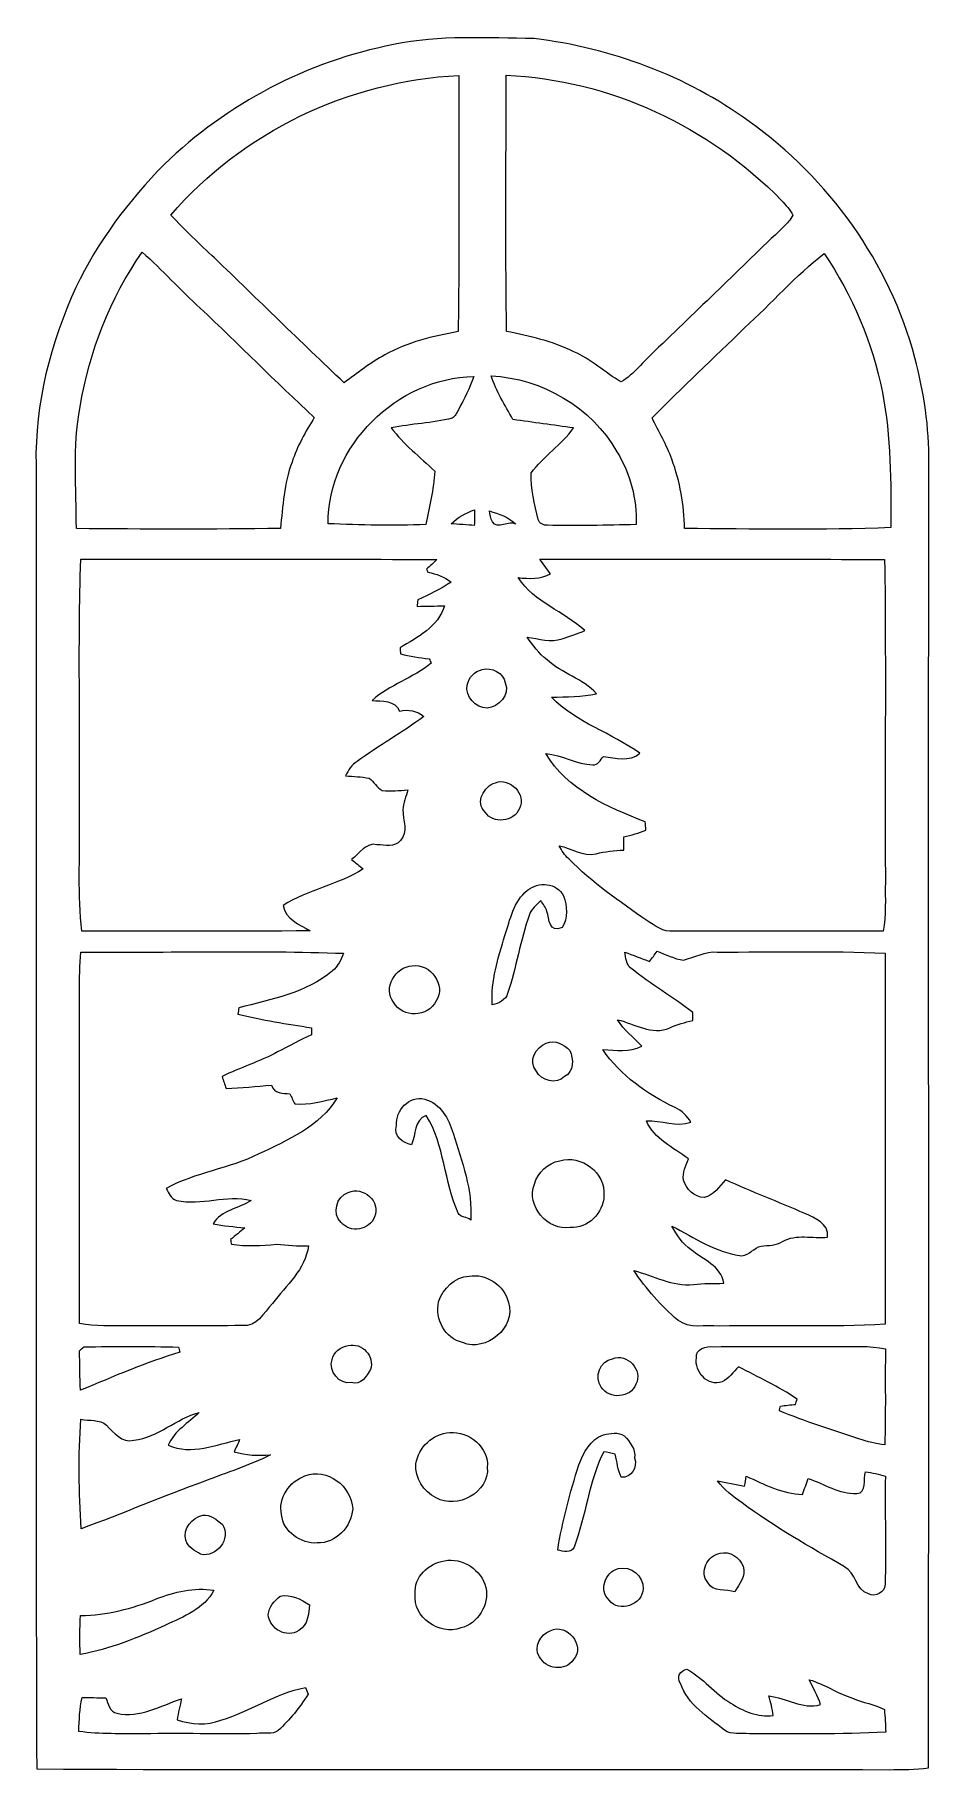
# Model space of a CAD drawing. Header units: centimetres. Extents: x -8.4 to 8.4, y -16.2 to 16.2.
import ezdxf

# ---------------------------------------------------------------- set-up
doc = ezdxf.new("R2010")
doc.units = ezdxf.units.CM
doc.header["$MEASUREMENT"] = 0
doc.layers.add('Layer 1', color=7, linetype='Continuous')

msp = doc.modelspace()

# ---------------------------------------------------------------- linework, layer by layer
at = {"layer": 'Layer 1', "color": 250, "lineweight": 9}
for points, knots in [([(-1.6612, 16.05076), (-0.7969, 16.23668), (0.09246, 16.17106), (0.96946, 16.16506), (0.96946, 16.16506), (2.40668, 15.98726), (3.8125, 15.47221), (4.98584, 14.61566), (4.98584, 14.61566), (6.47879, 13.55239), (7.61474, 11.97653), (8.08428, 10.19924), (8.08428, 10.19924), (8.2575, 9.56036), (8.35522, 8.89855), (8.34499, 8.23568), (8.34499, 8.23568), (8.33899, 0.10979), (8.34781, -8.01856), (8.34111, -16.14339), (8.34111, -16.14339), (8.09698, -16.18326), (7.84828, -16.17691), (7.60239, -16.18114), (7.60239, -16.18114), (2.29097, -16.16456), (-3.02081, -16.19172), (-8.33188, -16.16738), (-8.33188, -16.16738), (-8.35869, -8.04502), (-8.33435, 0.07804), (-8.34422, 8.2004), (-8.34422, 8.2004), (-8.36962, 9.34622), (-8.07223, 10.47829), (-7.59845, 11.51475), (-7.59845, 11.51475), (-7.18888, 12.37164), (-6.61385, 13.13894), (-5.94886, 13.81451), (-5.94886, 13.81451), (-4.77023, 14.94586), (-3.26881, 15.74455), (-1.6612, 16.05076), (-1.6612, 16.05076), (-1.6612, 16.05076), (-1.6612, 16.05076), (-1.6612, 16.05076)], [0, 0, 0, 0, 0.07692308, 0.07692308, 0.07692308, 0.07692308, 0.15384615, 0.15384615, 0.15384615, 0.15384615, 0.23076923, 0.23076923, 0.23076923, 0.23076923, 0.30769231, 0.30769231, 0.30769231, 0.30769231, 0.38461538, 0.38461538, 0.38461538, 0.38461538, 0.46153846, 0.46153846, 0.46153846, 0.46153846, 0.53846154, 0.53846154, 0.53846154, 0.53846154, 0.61538462, 0.61538462, 0.61538462, 0.61538462, 0.69230769, 0.69230769, 0.69230769, 0.69230769, 0.76923077, 0.76923077, 0.76923077, 0.76923077, 0.84615385, 0.84615385, 0.84615385, 0.84615385, 1, 1, 1, 1]), ([(-5.82574, 12.86589), (-5.56116, 12.59107), (-5.28952, 12.32261), (-5.00765, 12.06473), (-5.00765, 12.06473), (-4.19979, 11.28791), (-3.39969, 10.50298), (-2.58513, 9.73322), (-2.58513, 9.73322), (-2.33501, 9.91314), (-2.09547, 10.10999), (-1.82172, 10.25427), (-1.82172, 10.25427), (-1.40156, 10.49416), (-0.92354, 10.6007), (-0.45329, 10.69136), (-0.45329, 10.69136), (-0.42613, 12.28592), (-0.44765, 13.88118), (-0.44165, 15.47574), (-0.44165, 15.47574), (-2.49094, 15.37661), (-4.48554, 14.42411), (-5.82574, 12.86589), (-5.82574, 12.86589), (-5.82574, 12.86589), (-5.82574, 12.86589), (-5.82574, 12.86589)], [0, 0, 0, 0, 0.125, 0.125, 0.125, 0.125, 0.25, 0.25, 0.25, 0.25, 0.375, 0.375, 0.375, 0.375, 0.5, 0.5, 0.5, 0.5, 0.625, 0.625, 0.625, 0.625, 0.75, 0.75, 0.75, 0.75, 1, 1, 1, 1]), ([(0.44171, 15.47856), (0.447, 13.8833), (0.42654, 12.28733), (0.453, 10.69207), (0.453, 10.69207), (0.88233, 10.6067), (1.31413, 10.50792), (1.70959, 10.31389), (1.70959, 10.31389), (2.03203, 10.17207), (2.29167, 9.92442), (2.5933, 9.74804), (2.5933, 9.74804), (2.83954, 9.89232), (3.00958, 10.13609), (3.21983, 10.32518), (3.21983, 10.32518), (4.02769, 11.09283), (4.82144, 11.87529), (5.62825, 12.64434), (5.62825, 12.64434), (5.69527, 12.70961), (5.76089, 12.77875), (5.80358, 12.86306), (5.80358, 12.86306), (5.7623, 12.97384), (5.66458, 13.05039), (5.59191, 13.13929), (5.59191, 13.13929), (4.24606, 14.52288), (2.37599, 15.39883), (0.44171, 15.47856), (0.44171, 15.47856), (0.44171, 15.47856), (0.44171, 15.47856), (0.44171, 15.47856)], [0, 0, 0, 0, 0.1, 0.1, 0.1, 0.1, 0.2, 0.2, 0.2, 0.2, 0.3, 0.3, 0.3, 0.3, 0.4, 0.4, 0.4, 0.4, 0.5, 0.5, 0.5, 0.5, 0.6, 0.6, 0.6, 0.6, 0.7, 0.7, 0.7, 0.7, 0.8, 0.8, 0.8, 0.8, 1, 1, 1, 1]), ([(-6.3595, 12.17303), (-6.96204, 11.31543), (-7.34939, 10.3146), (-7.5219, 9.28307), (-7.5219, 9.28307), (-7.66301, 8.53377), (-7.59104, 7.76613), (-7.59069, 7.00907), (-7.59069, 7.00907), (-6.31893, 6.99672), (-5.04681, 6.99249), (-3.77505, 7.01224), (-3.77505, 7.01224), (-3.72989, 7.42676), (-3.70837, 7.85291), (-3.55879, 8.24697), (-3.55879, 8.24697), (-3.46637, 8.54718), (-3.30268, 8.81706), (-3.14287, 9.08517), (-3.14287, 9.08517), (-3.86571, 9.75333), (-4.55892, 10.45253), (-5.27435, 11.1281), (-5.27435, 11.1281), (-5.64794, 11.4643), (-5.98132, 11.84212), (-6.3595, 12.17303), (-6.3595, 12.17303), (-6.3595, 12.17303), (-6.3595, 12.17303), (-6.3595, 12.17303)], [0, 0, 0, 0, 0.11111111, 0.11111111, 0.11111111, 0.11111111, 0.22222222, 0.22222222, 0.22222222, 0.22222222, 0.33333333, 0.33333333, 0.33333333, 0.33333333, 0.44444444, 0.44444444, 0.44444444, 0.44444444, 0.55555556, 0.55555556, 0.55555556, 0.55555556, 0.66666667, 0.66666667, 0.66666667, 0.66666667, 0.77777778, 0.77777778, 0.77777778, 0.77777778, 1, 1, 1, 1]), ([(4.90117, 10.76086), (4.33073, 10.19395), (3.73559, 9.65279), (3.17221, 9.07882), (3.17221, 9.07882), (3.29039, 8.81847), (3.44773, 8.57576), (3.53945, 8.30376), (3.53945, 8.30376), (3.69714, 7.89137), (3.77228, 7.45004), (3.77757, 7.00907), (3.77757, 7.00907), (5.0638, 7.00519), (6.35215, 6.9745), (7.63767, 7.02741), (7.63767, 7.02741), (7.63837, 7.87055), (7.63837, 8.72216), (7.47821, 9.5533), (7.47821, 9.5533), (7.29759, 10.48076), (6.9173, 11.36446), (6.39166, 12.14798), (6.39166, 12.14798), (5.84873, 11.7377), (5.40811, 11.21206), (4.90117, 10.76086), (4.90117, 10.76086), (4.90117, 10.76086), (4.90117, 10.76086), (4.90117, 10.76086)], [0, 0, 0, 0, 0.11111111, 0.11111111, 0.11111111, 0.11111111, 0.22222222, 0.22222222, 0.22222222, 0.22222222, 0.33333333, 0.33333333, 0.33333333, 0.33333333, 0.44444444, 0.44444444, 0.44444444, 0.44444444, 0.55555556, 0.55555556, 0.55555556, 0.55555556, 0.66666667, 0.66666667, 0.66666667, 0.66666667, 0.77777778, 0.77777778, 0.77777778, 0.77777778, 1, 1, 1, 1]), ([(-2.88569, 7.10079), (-2.2768, 7.06975), (-1.66685, 7.06587), (-1.0576, 7.08245), (-1.0576, 7.08245), (-0.99022, 7.41335), (-0.90837, 7.74355), (-0.89179, 8.08222), (-0.89179, 8.08222), (-1.16449, 8.34892), (-1.47458, 8.58069), (-1.70318, 8.88937), (-1.70318, 8.88937), (-1.32677, 8.96804), (-0.93871, 8.97792), (-0.56512, 9.07211), (-0.56512, 9.07211), (-0.50444, 9.10492), (-0.47834, 9.17371), (-0.44482, 9.23016), (-0.44482, 9.23016), (-0.34287, 9.43371), (-0.23633, 9.63621), (-0.15802, 9.85069), (-0.15802, 9.85069), (-1.597, 9.82671), (-2.89028, 8.55), (-2.88569, 7.10079), (-2.88569, 7.10079), (-2.88569, 7.10079), (-2.88569, 7.10079), (-2.88569, 7.10079)], [0, 0, 0, 0, 0.11111111, 0.11111111, 0.11111111, 0.11111111, 0.22222222, 0.22222222, 0.22222222, 0.22222222, 0.33333333, 0.33333333, 0.33333333, 0.33333333, 0.44444444, 0.44444444, 0.44444444, 0.44444444, 0.55555556, 0.55555556, 0.55555556, 0.55555556, 0.66666667, 0.66666667, 0.66666667, 0.66666667, 0.77777778, 0.77777778, 0.77777778, 0.77777778, 1, 1, 1, 1]), ([(0.16231, 9.86339), (0.26602, 9.57623), (0.41701, 9.30953), (0.57188, 9.04671), (0.57188, 9.04671), (0.94865, 8.99203), (1.32647, 8.94406), (1.70359, 8.88867), (1.70359, 8.88867), (1.47923, 8.57187), (1.14373, 8.35703), (0.91231, 8.048), (0.91231, 8.048), (0.90773, 7.75414), (0.97228, 7.46274), (1.0446, 7.17911), (1.0446, 7.17911), (1.06506, 7.10467), (1.14162, 7.06728), (1.215, 7.07081), (1.215, 7.07081), (1.7678, 7.05775), (2.32131, 7.07045), (2.87482, 7.08421), (2.87482, 7.08421), (2.89069, 7.56117), (2.7651, 8.03671), (2.51533, 8.44276), (2.51533, 8.44276), (2.04261, 9.27919), (1.11622, 9.8133), (0.16231, 9.86339), (0.16231, 9.86339), (0.16231, 9.86339), (0.16231, 9.86339), (0.16231, 9.86339)], [0, 0, 0, 0, 0.1, 0.1, 0.1, 0.1, 0.2, 0.2, 0.2, 0.2, 0.3, 0.3, 0.3, 0.3, 0.4, 0.4, 0.4, 0.4, 0.5, 0.5, 0.5, 0.5, 0.6, 0.6, 0.6, 0.6, 0.7, 0.7, 0.7, 0.7, 0.8, 0.8, 0.8, 0.8, 1, 1, 1, 1]), ([(-0.58205, 7.09903), (-0.4741, 7.09127), (-0.25891, 7.07574), (-0.15131, 7.06798), (-0.15131, 7.06798), (-0.14884, 7.1657), (-0.14884, 7.26448), (-0.14637, 7.36185), (-0.14637, 7.36185), (-0.30477, 7.29941), (-0.46317, 7.22497), (-0.58205, 7.09903), (-0.58205, 7.09903), (-0.58205, 7.09903), (-0.58205, 7.09903), (-0.58205, 7.09903)], [0, 0, 0, 0, 0.2, 0.2, 0.2, 0.2, 0.4, 0.4, 0.4, 0.4, 0.6, 0.6, 0.6, 0.6, 1, 1, 1, 1]), ([(0.13091, 7.33997), (0.14537, 7.27189), (0.15102, 7.19781), (0.19018, 7.13748), (0.19018, 7.13748), (0.27096, 6.98261), (0.50803, 7.16323), (0.6248, 7.09409), (0.6248, 7.09409), (0.48792, 7.22285), (0.30624, 7.28424), (0.13091, 7.33997), (0.13091, 7.33997), (0.13091, 7.33997), (0.13091, 7.33997), (0.13091, 7.33997)], [0, 0, 0, 0, 0.2, 0.2, 0.2, 0.2, 0.4, 0.4, 0.4, 0.4, 0.6, 0.6, 0.6, 0.6, 1, 1, 1, 1]), ([(-7.5099, 6.4351), (-7.5607, 4.80174), (-7.51731, 3.16697), (-7.53213, 1.5329), (-7.53213, 1.5329), (-7.52331, 0.85063), (-7.56705, 0.16483), (-7.48556, -0.51462), (-7.48556, -0.51462), (-6.06281, -0.50721), (-4.64041, -0.52379), (-3.21766, -0.50474), (-3.21766, -0.50474), (-3.41945, -0.38833), (-3.68191, -0.29378), (-3.72495, -0.03167), (-3.72495, -0.03167), (-3.25646, 0.26078), (-2.69378, 0.35427), (-2.22847, 0.65025), (-2.22847, 0.65025), (-2.30079, 0.70916), (-2.37417, 0.76667), (-2.44578, 0.82629), (-2.44578, 0.82629), (-2.29832, 0.93212), (-2.17485, 1.15155), (-1.97059, 1.10286), (-1.97059, 1.10286), (-1.82313, 1.09651), (-1.63757, 1.04466), (-1.5335, 1.17942), (-1.5335, 1.17942), (-1.3818, 1.33887), (-1.48411, 1.56394), (-1.48975, 1.75621), (-1.48975, 1.75621), (-1.47599, 1.88286), (-1.42837, 2.0028), (-1.39309, 2.12451), (-1.39309, 2.12451), (-1.5529, 2.11498), (-1.71271, 2.09911), (-1.87252, 2.1171), (-1.87252, 2.1171), (-1.97835, 2.16402), (-2.02315, 2.28396), (-2.1184, 2.34394), (-2.1184, 2.34394), (-2.26234, 2.37533), (-2.41156, 2.37286), (-2.55761, 2.39015), (-2.55761, 2.39015), (-2.5054, 2.49281), (-2.44684, 2.59688), (-2.34242, 2.65579), (-2.34242, 2.65579), (-1.93884, 2.95636), (-1.49399, 3.19625), (-1.09288, 3.49999), (-1.09288, 3.49999), (-1.2234, 3.60229), (-1.38568, 3.63793), (-1.5469, 3.60018), (-1.5469, 3.60018), (-1.63122, 3.81079), (-1.87816, 3.77798), (-2.06055, 3.79773), (-2.06055, 3.79773), (-1.73458, 4.08913), (-1.29819, 4.21754), (-0.95812, 4.49235), (-0.95812, 4.49235), (-0.96694, 4.51246), (-0.98457, 4.55268), (-0.99339, 4.57279), (-0.99339, 4.57279), (-1.17472, 4.59572), (-1.35429, 4.62711), (-1.53209, 4.66768), (-1.53209, 4.66768), (-1.53385, 4.69661), (-1.53773, 4.75447), (-1.53949, 4.78339), (-1.53949, 4.78339), (-1.21635, 4.97742), (-0.82406, 5.17639), (-0.70835, 5.56515), (-0.70835, 5.56515), (-0.87874, 5.56197), (-1.05019, 5.5588), (-1.22023, 5.55562), (-1.22023, 5.55562), (-1.21635, 5.59619), (-1.21247, 5.63641), (-1.20824, 5.67663), (-1.20824, 5.67663), (-0.99092, 5.76976), (-0.78349, 5.88371), (-0.58241, 6.00824), (-0.58241, 6.00824), (-0.71047, 6.1049), (-0.8611, 6.16558), (-1.01915, 6.19345), (-1.01915, 6.19345), (-1.02514, 6.20791), (-1.03749, 6.23754), (-1.04349, 6.25236), (-1.04349, 6.25236), (-0.97893, 6.31127), (-0.91331, 6.36948), (-0.84946, 6.4291), (-0.84946, 6.4291), (-3.06949, 6.44533), (-5.28987, 6.43369), (-7.5099, 6.4351), (-7.5099, 6.4351), (-7.5099, 6.4351), (-7.5099, 6.4351), (-7.5099, 6.4351)], [0, 0, 0, 0, 0.03225806, 0.03225806, 0.03225806, 0.03225806, 0.06451613, 0.06451613, 0.06451613, 0.06451613, 0.09677419, 0.09677419, 0.09677419, 0.09677419, 0.12903226, 0.12903226, 0.12903226, 0.12903226, 0.16129032, 0.16129032, 0.16129032, 0.16129032, 0.19354839, 0.19354839, 0.19354839, 0.19354839, 0.22580645, 0.22580645, 0.22580645, 0.22580645, 0.25806452, 0.25806452, 0.25806452, 0.25806452, 0.29032258, 0.29032258, 0.29032258, 0.29032258, 0.32258065, 0.32258065, 0.32258065, 0.32258065, 0.35483871, 0.35483871, 0.35483871, 0.35483871, 0.38709677, 0.38709677, 0.38709677, 0.38709677, 0.41935484, 0.41935484, 0.41935484, 0.41935484, 0.4516129, 0.4516129, 0.4516129, 0.4516129, 0.48387097, 0.48387097, 0.48387097, 0.48387097, 0.51612903, 0.51612903, 0.51612903, 0.51612903, 0.5483871, 0.5483871, 0.5483871, 0.5483871, 0.58064516, 0.58064516, 0.58064516, 0.58064516, 0.61290323, 0.61290323, 0.61290323, 0.61290323, 0.64516129, 0.64516129, 0.64516129, 0.64516129, 0.67741935, 0.67741935, 0.67741935, 0.67741935, 0.70967742, 0.70967742, 0.70967742, 0.70967742, 0.74193548, 0.74193548, 0.74193548, 0.74193548, 0.77419355, 0.77419355, 0.77419355, 0.77419355, 0.80645161, 0.80645161, 0.80645161, 0.80645161, 0.83870968, 0.83870968, 0.83870968, 0.83870968, 0.87096774, 0.87096774, 0.87096774, 0.87096774, 0.90322581, 0.90322581, 0.90322581, 0.90322581, 0.93548387, 0.93548387, 0.93548387, 0.93548387, 1, 1, 1, 1]), ([(1.07494, 6.43545), (1.14338, 6.34514), (1.2097, 6.25377), (1.27532, 6.1617), (1.27532, 6.1617), (1.08835, 6.06363), (0.87315, 6.07033), (0.66925, 6.09255), (0.66925, 6.09255), (0.97017, 5.62794), (1.52403, 5.46214), (1.91632, 5.10266), (1.91632, 5.10266), (1.77909, 5.04339), (1.63515, 5.00106), (1.49404, 4.95167), (1.49404, 4.95167), (1.28132, 4.86559), (1.05236, 4.95555), (0.83682, 4.98307), (0.83682, 4.98307), (0.943, 4.82749), (1.0573, 4.67262), (1.209, 4.55797), (1.209, 4.55797), (1.48522, 4.3015), (1.87928, 4.20731), (2.13222, 3.92438), (2.13222, 3.92438), (1.85811, 3.85629), (1.57236, 3.87111), (1.29261, 3.85594), (1.29261, 3.85594), (1.75721, 3.38075), (2.41585, 3.19307), (2.94325, 2.80996), (2.94325, 2.80996), (2.74923, 2.64521), (2.49135, 2.72141), (2.2638, 2.74751), (2.2638, 2.74751), (2.20454, 2.68966), (2.1615, 2.58277), (2.06413, 2.59229), (2.06413, 2.59229), (1.75721, 2.60534), (1.49087, 2.78526), (1.18501, 2.80466), (1.18501, 2.80466), (1.58577, 2.12909), (2.34494, 1.80419), (3.04627, 1.52726), (3.04627, 1.52726), (3.04979, 1.47716), (3.05332, 1.42707), (3.0572, 1.37662), (3.0572, 1.37662), (2.92526, 1.31771), (2.7845, 1.28208), (2.64375, 1.25209), (2.64375, 1.25209), (2.64375, 1.16813), (2.64445, 1.08452), (2.64269, 1.00056), (2.64269, 1.00056), (2.46771, 0.9935), (2.29485, 0.97375), (2.12446, 0.93424), (2.12446, 0.93424), (1.87681, 0.87497), (1.66831, 1.04042), (1.43583, 1.08276), (1.43583, 1.08276), (1.48417, 0.9935), (1.5399, 0.90743), (1.61399, 0.83687), (1.61399, 0.83687), (2.05178, 0.39519), (2.56508, 0.03853), (3.07308, -0.31636), (3.07308, -0.31636), (3.23042, -0.40526), (3.3814, -0.54496), (3.57931, -0.51039), (3.57931, -0.51039), (4.88318, -0.52344), (6.18705, -0.50474), (7.49126, -0.51603), (7.49126, -0.51603), (7.55194, -0.2137), (7.52619, 0.09815), (7.53466, 0.40401), (7.53466, 0.40401), (7.52125, 2.41202), (7.54806, 4.42039), (7.52055, 6.4284), (7.52055, 6.4284), (5.37213, 6.44674), (3.22336, 6.43263), (1.07494, 6.43545), (1.07494, 6.43545), (1.07494, 6.43545), (1.07494, 6.43545), (1.07494, 6.43545)], [0, 0, 0, 0, 0.03703704, 0.03703704, 0.03703704, 0.03703704, 0.07407407, 0.07407407, 0.07407407, 0.07407407, 0.11111111, 0.11111111, 0.11111111, 0.11111111, 0.14814815, 0.14814815, 0.14814815, 0.14814815, 0.18518519, 0.18518519, 0.18518519, 0.18518519, 0.22222222, 0.22222222, 0.22222222, 0.22222222, 0.25925926, 0.25925926, 0.25925926, 0.25925926, 0.2962963, 0.2962963, 0.2962963, 0.2962963, 0.33333333, 0.33333333, 0.33333333, 0.33333333, 0.37037037, 0.37037037, 0.37037037, 0.37037037, 0.40740741, 0.40740741, 0.40740741, 0.40740741, 0.44444444, 0.44444444, 0.44444444, 0.44444444, 0.48148148, 0.48148148, 0.48148148, 0.48148148, 0.51851852, 0.51851852, 0.51851852, 0.51851852, 0.55555556, 0.55555556, 0.55555556, 0.55555556, 0.59259259, 0.59259259, 0.59259259, 0.59259259, 0.62962963, 0.62962963, 0.62962963, 0.62962963, 0.66666667, 0.66666667, 0.66666667, 0.66666667, 0.7037037, 0.7037037, 0.7037037, 0.7037037, 0.74074074, 0.74074074, 0.74074074, 0.74074074, 0.77777778, 0.77777778, 0.77777778, 0.77777778, 0.81481481, 0.81481481, 0.81481481, 0.81481481, 0.85185185, 0.85185185, 0.85185185, 0.85185185, 0.88888889, 0.88888889, 0.88888889, 0.88888889, 0.92592593, 0.92592593, 0.92592593, 0.92592593, 1, 1, 1, 1]), ([(-0.00209, 4.37311), (-0.14532, 4.34771), (-0.25538, 4.22636), (-0.28219, 4.08595), (-0.28219, 4.08595), (-0.32876, 3.86899), (-0.12274, 3.66121), (0.08822, 3.65239), (0.08822, 3.65239), (0.30695, 3.6792), (0.52073, 3.89369), (0.42724, 4.12899), (0.42724, 4.12899), (0.39902, 4.31526), (0.17042, 4.42674), (-0.00209, 4.37311), (-0.00209, 4.37311), (-0.00209, 4.37311), (-0.00209, 4.37311), (-0.00209, 4.37311)], [0, 0, 0, 0, 0.16666667, 0.16666667, 0.16666667, 0.16666667, 0.33333333, 0.33333333, 0.33333333, 0.33333333, 0.5, 0.5, 0.5, 0.5, 0.66666667, 0.66666667, 0.66666667, 0.66666667, 1, 1, 1, 1]), ([(0.2438, 2.26068), (0.03001, 2.19224), (-0.14567, 1.89626), (0.0533, 1.70929), (0.0533, 1.70929), (0.18982, 1.48351), (0.59975, 1.53043), (0.69077, 1.77773), (0.69077, 1.77773), (0.83611, 2.03808), (0.51297, 2.36687), (0.2438, 2.26068), (0.2438, 2.26068), (0.2438, 2.26068), (0.2438, 2.26068), (0.2438, 2.26068)], [0, 0, 0, 0, 0.2, 0.2, 0.2, 0.2, 0.4, 0.4, 0.4, 0.4, 0.6, 0.6, 0.6, 0.6, 1, 1, 1, 1]), ([(0.84176, 0.24985), (0.58388, 0.04453), (0.51932, -0.29837), (0.41983, -0.59364), (0.41983, -0.59364), (0.29813, -1.01627), (0.14855, -1.44278), (0.18524, -1.88975), (0.18524, -1.88975), (0.30306, -1.86047), (0.43818, -1.80403), (0.4724, -1.67526), (0.4724, -1.67526), (0.63185, -1.19125), (0.71405, -0.68501), (0.87774, -0.20206), (0.87774, -0.20206), (0.92007, -0.09588), (1.01144, -0.02144), (1.08976, 0.05758), (1.08976, 0.05758), (1.13386, -0.00627), (1.18854, -0.06765), (1.20582, -0.14597), (1.20582, -0.14597), (1.24957, -0.28355), (1.24604, -0.55978), (1.49369, -0.44336), (1.49369, -0.44336), (1.60482, -0.26979), (1.58471, -0.04261), (1.51874, 0.14401), (1.51874, 0.14401), (1.39385, 0.39449), (1.04002, 0.41883), (0.84176, 0.24985), (0.84176, 0.24985), (0.84176, 0.24985), (0.84176, 0.24985), (0.84176, 0.24985)], [0, 0, 0, 0, 0.09090909, 0.09090909, 0.09090909, 0.09090909, 0.18181818, 0.18181818, 0.18181818, 0.18181818, 0.27272727, 0.27272727, 0.27272727, 0.27272727, 0.36363636, 0.36363636, 0.36363636, 0.36363636, 0.45454545, 0.45454545, 0.45454545, 0.45454545, 0.54545455, 0.54545455, 0.54545455, 0.54545455, 0.63636364, 0.63636364, 0.63636364, 0.63636364, 0.72727273, 0.72727273, 0.72727273, 0.72727273, 0.81818182, 0.81818182, 0.81818182, 0.81818182, 1, 1, 1, 1]), ([(-7.50461, -0.90268), (-7.53178, -1.14821), (-7.52966, -1.39516), (-7.53283, -1.6421), (-7.53283, -1.6421), (-7.53319, -3.70973), (-7.52825, -5.77771), (-7.5346, -7.8457), (-7.5346, -7.8457), (-7.23227, -7.90638), (-6.92112, -7.88027), (-6.61455, -7.88909), (-6.61455, -7.88909), (-5.909, -7.87992), (-5.20309, -7.90108), (-4.49754, -7.88062), (-4.49754, -7.88062), (-4.21743, -7.92296), (-4.08655, -7.63615), (-3.92427, -7.47175), (-3.92427, -7.47175), (-3.67309, -7.13379), (-3.30374, -6.83428), (-3.25294, -6.39119), (-3.25294, -6.39119), (-3.45296, -6.40248), (-3.65157, -6.37214), (-3.85054, -6.36368), (-3.85054, -6.36368), (-4.131, -6.3919), (-4.41322, -6.40107), (-4.69333, -6.36333), (-4.69333, -6.36333), (-4.6965, -6.34075), (-4.7032, -6.29559), (-4.70638, -6.27301), (-4.70638, -6.27301), (-4.61819, -6.20211), (-4.52999, -6.13155), (-4.44321, -6.05923), (-4.44321, -6.05923), (-4.64006, -6.02995), (-4.84008, -6.02607), (-5.03376, -5.97844), (-5.03376, -5.97844), (-4.88206, -5.72233), (-4.5508, -5.6994), (-4.31974, -5.54523), (-4.31974, -5.54523), (-4.78399, -5.42494), (-5.2546, -5.64895), (-5.7192, -5.54312), (-5.7192, -5.54312), (-5.82398, -5.51666), (-5.86173, -5.40377), (-5.91076, -5.32122), (-5.91076, -5.32122), (-5.36784, -5.01924), (-4.73425, -4.95327), (-4.18004, -4.67635), (-4.18004, -4.67635), (-3.64029, -4.4167), (-3.03562, -4.16093), (-2.71354, -3.62506), (-2.71354, -3.62506), (-2.97424, -3.68821), (-3.23741, -3.76582), (-3.50905, -3.74113), (-3.50905, -3.74113), (-3.53904, -3.67833), (-3.56867, -3.61554), (-3.5976, -3.55274), (-3.5976, -3.55274), (-3.7246, -3.53511), (-3.89958, -3.56051), (-3.94191, -3.38906), (-3.94191, -3.38906), (-4.22413, -3.41375), (-4.506, -3.44585), (-4.78964, -3.45044), (-4.78964, -3.45044), (-4.8168, -3.37741), (-4.84255, -3.30404), (-4.86689, -3.23031), (-4.86689, -3.23031), (-4.52717, -3.06168), (-4.16275, -2.94879), (-3.82832, -2.76993), (-3.82832, -2.76993), (-3.61771, -2.66163), (-3.40992, -2.54698), (-3.19473, -2.4482), (-3.19473, -2.4482), (-3.19437, -2.40445), (-3.19402, -2.36106), (-3.19367, -2.31767), (-3.19367, -2.31767), (-3.65581, -2.24817), (-4.11724, -2.17303), (-4.57162, -2.06191), (-4.57162, -2.06191), (-4.56527, -2.0231), (-4.55857, -1.98465), (-4.55186, -1.94655), (-4.55186, -1.94655), (-3.95108, -1.78533), (-3.29104, -1.6735), (-2.80385, -1.2544), (-2.80385, -1.2544), (-2.70119, -1.17044), (-2.64369, -1.04732), (-2.59536, -0.92702), (-2.59536, -0.92702), (-4.23048, -0.8674), (-5.86843, -0.91644), (-7.50461, -0.90268), (-7.50461, -0.90268), (-7.50461, -0.90268), (-7.50461, -0.90268), (-7.50461, -0.90268)], [0, 0, 0, 0, 0.03225806, 0.03225806, 0.03225806, 0.03225806, 0.06451613, 0.06451613, 0.06451613, 0.06451613, 0.09677419, 0.09677419, 0.09677419, 0.09677419, 0.12903226, 0.12903226, 0.12903226, 0.12903226, 0.16129032, 0.16129032, 0.16129032, 0.16129032, 0.19354839, 0.19354839, 0.19354839, 0.19354839, 0.22580645, 0.22580645, 0.22580645, 0.22580645, 0.25806452, 0.25806452, 0.25806452, 0.25806452, 0.29032258, 0.29032258, 0.29032258, 0.29032258, 0.32258065, 0.32258065, 0.32258065, 0.32258065, 0.35483871, 0.35483871, 0.35483871, 0.35483871, 0.38709677, 0.38709677, 0.38709677, 0.38709677, 0.41935484, 0.41935484, 0.41935484, 0.41935484, 0.4516129, 0.4516129, 0.4516129, 0.4516129, 0.48387097, 0.48387097, 0.48387097, 0.48387097, 0.51612903, 0.51612903, 0.51612903, 0.51612903, 0.5483871, 0.5483871, 0.5483871, 0.5483871, 0.58064516, 0.58064516, 0.58064516, 0.58064516, 0.61290323, 0.61290323, 0.61290323, 0.61290323, 0.64516129, 0.64516129, 0.64516129, 0.64516129, 0.67741935, 0.67741935, 0.67741935, 0.67741935, 0.70967742, 0.70967742, 0.70967742, 0.70967742, 0.74193548, 0.74193548, 0.74193548, 0.74193548, 0.77419355, 0.77419355, 0.77419355, 0.77419355, 0.80645161, 0.80645161, 0.80645161, 0.80645161, 0.83870968, 0.83870968, 0.83870968, 0.83870968, 0.87096774, 0.87096774, 0.87096774, 0.87096774, 0.90322581, 0.90322581, 0.90322581, 0.90322581, 0.93548387, 0.93548387, 0.93548387, 0.93548387, 1, 1, 1, 1]), ([(2.66033, -0.90515), (2.68255, -1.00781), (2.6829, -1.13833), (2.77815, -1.20642), (2.77815, -1.20642), (3.14751, -1.50205), (3.55638, -1.74335), (3.93174, -2.03121), (3.93174, -2.03121), (3.93244, -2.0806), (3.9335, -2.12999), (3.93456, -2.18009), (3.93456, -2.18009), (3.78816, -2.22101), (3.63858, -2.2517), (3.50135, -2.31837), (3.50135, -2.31837), (3.16762, -2.46689), (2.84906, -2.24359), (2.52874, -2.16986), (2.52874, -2.16986), (2.64092, -2.36529), (2.83107, -2.49441), (2.97783, -2.66163), (2.97783, -2.66163), (2.75099, -2.78439), (2.49628, -2.73747), (2.25216, -2.72654), (2.25216, -2.72654), (2.58307, -3.21302), (3.07872, -3.55804), (3.6026, -3.81027), (3.6026, -3.81027), (3.72748, -3.86742), (3.8259, -3.96656), (3.89999, -4.08085), (3.89999, -4.08085), (3.62588, -4.1821), (3.34542, -4.03958), (3.06567, -4.05792), (3.06567, -4.05792), (3.20643, -4.39977), (3.57614, -4.55358), (3.85272, -4.76806), (3.85272, -4.76806), (3.79698, -4.8933), (3.74688, -5.02348), (3.75711, -5.16494), (3.75711, -5.16494), (3.81285, -5.32863), (3.96031, -5.48808), (4.14411, -5.48808), (4.14411, -5.48808), (4.3272, -5.4588), (4.4288, -5.28277), (4.54698, -5.15929), (4.54698, -5.15929), (5.03523, -5.38296), (5.53723, -5.57346), (6.02935, -5.7883), (6.02935, -5.7883), (6.21668, -5.87755), (6.47844, -5.96962), (6.45304, -6.23315), (6.45304, -6.23315), (6.17576, -6.25996), (5.86813, -6.16083), (5.61237, -6.31429), (5.61237, -6.31429), (5.49066, -6.39014), (5.34532, -6.37849), (5.20985, -6.39966), (5.20985, -6.39966), (5.07368, -6.4233), (4.99219, -6.56935), (4.85178, -6.57852), (4.85178, -6.57852), (4.37024, -6.51784), (3.96243, -6.24444), (3.54403, -6.02325), (3.54403, -6.02325), (3.6354, -6.19152), (3.74265, -6.35768), (3.90493, -6.46704), (3.90493, -6.46704), (4.12612, -6.65401), (4.46549, -6.76443), (4.51135, -7.09216), (4.51135, -7.09216), (4.32226, -7.09816), (4.13317, -7.09146), (3.94514, -7.11333), (3.94514, -7.11333), (3.55074, -7.15849), (3.20219, -6.94717), (2.83178, -6.85474), (2.83178, -6.85474), (3.0639, -7.19659), (3.33448, -7.51514), (3.6534, -7.77938), (3.6534, -7.77938), (3.87071, -7.95365), (4.17304, -7.8651), (4.42739, -7.8905), (4.42739, -7.8905), (5.46173, -7.8711), (6.49749, -7.91802), (7.53078, -7.85628), (7.53078, -7.85628), (7.53219, -5.54523), (7.53325, -3.23419), (7.53042, -0.92314), (7.53042, -0.92314), (6.48444, -0.88151), (5.43704, -0.90197), (4.3907, -0.90409), (4.3907, -0.90409), (4.16422, -0.88116), (3.96984, -1.00569), (3.75888, -1.05402), (3.75888, -1.05402), (3.58566, -1.03426), (3.43044, -0.94395), (3.26746, -0.88821), (3.26746, -0.88821), (3.22018, -0.95207), (3.17327, -1.01592), (3.12493, -1.07871), (3.12493, -1.07871), (2.96971, -1.02192), (2.8159, -0.96018), (2.66033, -0.90515), (2.66033, -0.90515), (2.66033, -0.90515), (2.66033, -0.90515), (2.66033, -0.90515)], [0, 0, 0, 0, 0.02857143, 0.02857143, 0.02857143, 0.02857143, 0.05714286, 0.05714286, 0.05714286, 0.05714286, 0.08571429, 0.08571429, 0.08571429, 0.08571429, 0.11428571, 0.11428571, 0.11428571, 0.11428571, 0.14285714, 0.14285714, 0.14285714, 0.14285714, 0.17142857, 0.17142857, 0.17142857, 0.17142857, 0.2, 0.2, 0.2, 0.2, 0.22857143, 0.22857143, 0.22857143, 0.22857143, 0.25714286, 0.25714286, 0.25714286, 0.25714286, 0.28571429, 0.28571429, 0.28571429, 0.28571429, 0.31428571, 0.31428571, 0.31428571, 0.31428571, 0.34285714, 0.34285714, 0.34285714, 0.34285714, 0.37142857, 0.37142857, 0.37142857, 0.37142857, 0.4, 0.4, 0.4, 0.4, 0.42857143, 0.42857143, 0.42857143, 0.42857143, 0.45714286, 0.45714286, 0.45714286, 0.45714286, 0.48571429, 0.48571429, 0.48571429, 0.48571429, 0.51428571, 0.51428571, 0.51428571, 0.51428571, 0.54285714, 0.54285714, 0.54285714, 0.54285714, 0.57142857, 0.57142857, 0.57142857, 0.57142857, 0.6, 0.6, 0.6, 0.6, 0.62857143, 0.62857143, 0.62857143, 0.62857143, 0.65714286, 0.65714286, 0.65714286, 0.65714286, 0.68571429, 0.68571429, 0.68571429, 0.68571429, 0.71428571, 0.71428571, 0.71428571, 0.71428571, 0.74285714, 0.74285714, 0.74285714, 0.74285714, 0.77142857, 0.77142857, 0.77142857, 0.77142857, 0.8, 0.8, 0.8, 0.8, 0.82857143, 0.82857143, 0.82857143, 0.82857143, 0.85714286, 0.85714286, 0.85714286, 0.85714286, 0.88571429, 0.88571429, 0.88571429, 0.88571429, 0.91428571, 0.91428571, 0.91428571, 0.91428571, 0.94285714, 0.94285714, 0.94285714, 0.94285714, 1, 1, 1, 1]), ([(-1.31125, -1.16268), (-1.62592, -1.17326), (-1.86546, -1.57754), (-1.66297, -1.84177), (-1.66297, -1.84177), (-1.48728, -2.13634), (-1.02126, -2.1314), (-0.86498, -1.81778), (-0.86498, -1.81778), (-0.67095, -1.52145), (-0.96729, -1.10764), (-1.31125, -1.16268), (-1.31125, -1.16268), (-1.31125, -1.16268), (-1.31125, -1.16268), (-1.31125, -1.16268)], [0, 0, 0, 0, 0.2, 0.2, 0.2, 0.2, 0.4, 0.4, 0.4, 0.4, 0.6, 0.6, 0.6, 0.6, 1, 1, 1, 1]), ([(1.19524, -2.60624), (0.9998, -2.67503), (0.84599, -2.94279), (1.00545, -3.12377), (1.00545, -3.12377), (1.0947, -3.31144), (1.38362, -3.38341), (1.53567, -3.2296), (1.53567, -3.2296), (1.71665, -3.13964), (1.70465, -2.89869), (1.63374, -2.74241), (1.63374, -2.74241), (1.51662, -2.63058), (1.36351, -2.53851), (1.19524, -2.60624), (1.19524, -2.60624), (1.19524, -2.60624), (1.19524, -2.60624), (1.19524, -2.60624)], [0, 0, 0, 0, 0.16666667, 0.16666667, 0.16666667, 0.16666667, 0.33333333, 0.33333333, 0.33333333, 0.33333333, 0.5, 0.5, 0.5, 0.5, 0.66666667, 0.66666667, 0.66666667, 0.66666667, 1, 1, 1, 1]), ([(-1.60582, -4.14647), (-1.66438, -4.34403), (-1.48764, -4.46961), (-1.32395, -4.50454), (-1.32395, -4.50454), (-1.23893, -4.31616), (-1.28232, -4.03923), (-1.04913, -3.95739), (-1.04913, -3.95739), (-0.70447, -4.50948), (-0.71823, -5.19704), (-0.45012, -5.77983), (-0.45012, -5.77983), (-0.40955, -5.87226), (-0.28149, -5.84192), (-0.21834, -5.91212), (-0.21834, -5.91212), (-0.17777, -5.35262), (-0.38238, -4.81534), (-0.54572, -4.29005), (-0.54572, -4.29005), (-0.63039, -4.0237), (-0.7842, -3.72772), (-1.0763, -3.65188), (-1.0763, -3.65188), (-1.3758, -3.58167), (-1.62204, -3.86037), (-1.60582, -4.14647), (-1.60582, -4.14647), (-1.60582, -4.14647), (-1.60582, -4.14647), (-1.60582, -4.14647)], [0, 0, 0, 0, 0.11111111, 0.11111111, 0.11111111, 0.11111111, 0.22222222, 0.22222222, 0.22222222, 0.22222222, 0.33333333, 0.33333333, 0.33333333, 0.33333333, 0.44444444, 0.44444444, 0.44444444, 0.44444444, 0.55555556, 0.55555556, 0.55555556, 0.55555556, 0.66666667, 0.66666667, 0.66666667, 0.66666667, 0.77777778, 0.77777778, 0.77777778, 0.77777778, 1, 1, 1, 1]), ([(1.44501, -4.80299), (1.22135, -4.84391), (1.03543, -5.02453), (0.97228, -5.24114), (0.97228, -5.24114), (0.81142, -5.64542), (1.22135, -6.11603), (1.63903, -6.05217), (1.63903, -6.05217), (1.96994, -6.07687), (2.26592, -5.77524), (2.27227, -5.45351), (2.27227, -5.45351), (2.30649, -5.02982), (1.85, -4.68163), (1.44501, -4.80299), (1.44501, -4.80299), (1.44501, -4.80299), (1.44501, -4.80299), (1.44501, -4.80299)], [0, 0, 0, 0, 0.16666667, 0.16666667, 0.16666667, 0.16666667, 0.33333333, 0.33333333, 0.33333333, 0.33333333, 0.5, 0.5, 0.5, 0.5, 0.66666667, 0.66666667, 0.66666667, 0.66666667, 1, 1, 1, 1]), ([(-2.50857, -5.3946), (-2.72694, -5.46057), (-2.81972, -5.80276), (-2.6391, -5.95657), (-2.6391, -5.95657), (-2.47294, -6.15977), (-2.10817, -6.10086), (-2.01504, -5.85215), (-2.01504, -5.85215), (-1.89368, -5.56252), (-2.23094, -5.27218), (-2.50857, -5.3946), (-2.50857, -5.3946), (-2.50857, -5.3946), (-2.50857, -5.3946), (-2.50857, -5.3946)], [0, 0, 0, 0, 0.2, 0.2, 0.2, 0.2, 0.4, 0.4, 0.4, 0.4, 0.6, 0.6, 0.6, 0.6, 1, 1, 1, 1]), ([(-0.24974, -6.95705), (-0.52067, -6.97293), (-0.73304, -7.19129), (-0.81771, -7.43824), (-0.81771, -7.43824), (-0.8932, -7.75962), (-0.69565, -8.12086), (-0.36933, -8.2013), (-0.36933, -8.2013), (0.072, -8.38263), (0.63221, -7.91978), (0.48863, -7.45094), (0.48863, -7.45094), (0.41666, -7.13273), (0.072, -6.90519), (-0.24974, -6.95705), (-0.24974, -6.95705), (-0.24974, -6.95705), (-0.24974, -6.95705), (-0.24974, -6.95705)], [0, 0, 0, 0, 0.16666667, 0.16666667, 0.16666667, 0.16666667, 0.33333333, 0.33333333, 0.33333333, 0.33333333, 0.5, 0.5, 0.5, 0.5, 0.66666667, 0.66666667, 0.66666667, 0.66666667, 1, 1, 1, 1]), ([(-7.4524, -8.27891), (-7.47886, -8.3036), (-7.50497, -8.3283), (-7.53142, -8.35334), (-7.53142, -8.35334), (-7.5286, -8.59923), (-7.52331, -8.84547), (-7.51308, -9.09207), (-7.51308, -9.09207), (-6.90172, -8.83806), (-6.29247, -8.57278), (-5.65817, -8.3791), (-5.65817, -8.3791), (-5.66347, -8.35582), (-5.67405, -8.30889), (-5.67934, -8.28562), (-5.67934, -8.28562), (-6.27024, -8.26868), (-6.8615, -8.27221), (-7.4524, -8.27891), (-7.4524, -8.27891), (-7.4524, -8.27891), (-7.4524, -8.27891), (-7.4524, -8.27891)], [0, 0, 0, 0, 0.14285714, 0.14285714, 0.14285714, 0.14285714, 0.28571429, 0.28571429, 0.28571429, 0.28571429, 0.42857143, 0.42857143, 0.42857143, 0.42857143, 0.57142857, 0.57142857, 0.57142857, 0.57142857, 0.71428571, 0.71428571, 0.71428571, 0.71428571, 1, 1, 1, 1]), ([(-2.50822, -8.25704), (-2.64827, -8.27503), (-2.78409, -8.37592), (-2.8109, -8.51986), (-2.8109, -8.51986), (-2.88393, -8.72905), (-2.67191, -8.99752), (-2.45248, -8.94567), (-2.45248, -8.94567), (-2.27221, -9.00387), (-2.1632, -8.82996), (-2.0923, -8.70189), (-2.0923, -8.70189), (-2.0034, -8.46306), (-2.2574, -8.18754), (-2.50822, -8.25704), (-2.50822, -8.25704), (-2.50822, -8.25704), (-2.50822, -8.25704), (-2.50822, -8.25704)], [0, 0, 0, 0, 0.16666667, 0.16666667, 0.16666667, 0.16666667, 0.33333333, 0.33333333, 0.33333333, 0.33333333, 0.5, 0.5, 0.5, 0.5, 0.66666667, 0.66666667, 0.66666667, 0.66666667, 1, 1, 1, 1]), ([(2.43173, -8.50222), (2.20136, -8.54243), (2.08036, -8.84088), (2.22147, -9.03315), (2.22147, -9.03315), (2.37458, -9.26457), (2.76828, -9.24481), (2.87058, -8.97459), (2.87058, -8.97459), (3.00958, -8.71812), (2.7076, -8.38509), (2.43173, -8.50222), (2.43173, -8.50222), (2.43173, -8.50222), (2.43173, -8.50222), (2.43173, -8.50222)], [0, 0, 0, 0, 0.2, 0.2, 0.2, 0.2, 0.4, 0.4, 0.4, 0.4, 0.6, 0.6, 0.6, 0.6, 1, 1, 1, 1]), ([(4.00159, -8.48387), (3.95961, -8.74353), (4.2129, -9.03174), (4.48313, -8.93225), (4.48313, -8.93225), (4.61225, -8.87581), (4.68739, -8.74494), (4.79075, -8.65567), (4.79075, -8.65567), (5.15835, -8.84794), (5.53899, -9.0208), (5.88225, -9.25575), (5.88225, -9.25575), (5.87554, -9.28044), (5.86178, -9.32983), (5.85473, -9.35453), (5.85473, -9.35453), (5.7616, -9.36582), (5.66564, -9.37322), (5.57427, -9.38664), (5.57427, -9.38664), (5.56863, -9.40851), (5.55734, -9.45225), (5.55169, -9.47412), (5.55169, -9.47412), (6.03782, -9.67556), (6.54018, -9.83501), (7.04006, -9.99905), (7.04006, -9.99905), (7.19599, -10.05479), (7.35756, -10.08902), (7.5216, -10.11053), (7.5216, -10.11053), (7.54206, -9.51188), (7.5276, -8.9132), (7.53501, -8.3149), (7.53501, -8.3149), (7.23233, -8.25421), (6.92047, -8.27926), (6.61461, -8.2715), (6.61461, -8.2715), (5.85014, -8.28138), (5.08532, -8.25951), (4.3212, -8.27961), (4.3212, -8.27961), (4.19632, -8.25739), (3.97513, -8.31701), (4.00159, -8.48387), (4.00159, -8.48387), (4.00159, -8.48387), (4.00159, -8.48387), (4.00159, -8.48387)], [0, 0, 0, 0, 0.07142857, 0.07142857, 0.07142857, 0.07142857, 0.14285714, 0.14285714, 0.14285714, 0.14285714, 0.21428571, 0.21428571, 0.21428571, 0.21428571, 0.28571429, 0.28571429, 0.28571429, 0.28571429, 0.35714286, 0.35714286, 0.35714286, 0.35714286, 0.42857143, 0.42857143, 0.42857143, 0.42857143, 0.5, 0.5, 0.5, 0.5, 0.57142857, 0.57142857, 0.57142857, 0.57142857, 0.64285714, 0.64285714, 0.64285714, 0.64285714, 0.71428571, 0.71428571, 0.71428571, 0.71428571, 0.78571429, 0.78571429, 0.78571429, 0.78571429, 0.85714286, 0.85714286, 0.85714286, 0.85714286, 1, 1, 1, 1]), ([(-6.51437, -10.02269), (-6.74508, -10.08654), (-6.88443, -9.87524), (-7.02907, -9.74576), (-7.02907, -9.74576), (-7.15536, -9.62618), (-7.35292, -9.67026), (-7.50673, -9.62864), (-7.50673, -9.62864), (-7.55541, -10.30985), (-7.54271, -10.99601), (-7.50109, -11.67758), (-7.50109, -11.67758), (-6.72497, -11.39889), (-5.96827, -11.06798), (-5.1911, -10.7914), (-5.1911, -10.7914), (-4.78011, -10.63053), (-4.35713, -10.49542), (-3.96131, -10.29821), (-3.96131, -10.29821), (-4.18815, -10.31585), (-4.42134, -10.31126), (-4.639, -10.23859), (-4.639, -10.23859), (-4.60407, -10.16204), (-4.5695, -10.08584), (-4.53775, -10.00859), (-4.53775, -10.00859), (-4.97308, -10.10348), (-5.43734, -10.31232), (-5.87513, -10.11512), (-5.87513, -10.11512), (-5.7566, -9.84912), (-5.49449, -9.70201), (-5.29481, -9.50481), (-5.29481, -9.50481), (-5.72591, -9.61982), (-6.06352, -9.97259), (-6.51437, -10.02269), (-6.51437, -10.02269), (-6.51437, -10.02269), (-6.51437, -10.02269), (-6.51437, -10.02269)], [0, 0, 0, 0, 0.08333333, 0.08333333, 0.08333333, 0.08333333, 0.16666667, 0.16666667, 0.16666667, 0.16666667, 0.25, 0.25, 0.25, 0.25, 0.33333333, 0.33333333, 0.33333333, 0.33333333, 0.41666667, 0.41666667, 0.41666667, 0.41666667, 0.5, 0.5, 0.5, 0.5, 0.58333333, 0.58333333, 0.58333333, 0.58333333, 0.66666667, 0.66666667, 0.66666667, 0.66666667, 0.75, 0.75, 0.75, 0.75, 0.83333333, 0.83333333, 0.83333333, 0.83333333, 1, 1, 1, 1]), ([(-0.60992, -9.88193), (-0.92495, -9.89886), (-1.19377, -10.15674), (-1.24245, -10.46613), (-1.24245, -10.46613), (-1.26997, -10.72861), (-1.09605, -10.98543), (-0.86675, -11.10008), (-0.86675, -11.10008), (-0.47622, -11.32304), (0.13303, -11.00025), (0.09246, -10.53176), (0.09246, -10.53176), (0.12526, -10.15674), (-0.2508, -9.84771), (-0.60992, -9.88193), (-0.60992, -9.88193), (-0.60992, -9.88193), (-0.60992, -9.88193), (-0.60992, -9.88193)], [0, 0, 0, 0, 0.16666667, 0.16666667, 0.16666667, 0.16666667, 0.33333333, 0.33333333, 0.33333333, 0.33333333, 0.5, 0.5, 0.5, 0.5, 0.66666667, 0.66666667, 0.66666667, 0.66666667, 1, 1, 1, 1]), ([(2.26416, -9.9225), (2.02109, -10.00505), (1.88986, -10.25834), (1.80272, -10.48306), (1.80272, -10.48306), (1.64045, -11.00589), (1.49122, -11.53506), (1.41008, -12.07728), (1.41008, -12.07728), (1.51486, -12.09597), (1.65914, -12.14995), (1.71382, -12.02013), (1.71382, -12.02013), (1.93607, -11.43981), (1.98546, -10.79846), (2.26768, -10.23859), (2.26768, -10.23859), (2.33895, -10.25306), (2.41021, -10.26893), (2.48147, -10.28551), (2.48147, -10.28551), (2.51816, -10.42944), (2.53262, -10.58115), (2.59577, -10.71732), (2.59577, -10.71732), (2.78203, -10.73108), (2.9108, -10.53211), (2.84307, -10.35643), (2.84307, -10.35643), (2.8727, -10.18779), (2.75346, -10.05692), (2.65362, -9.94296), (2.65362, -9.94296), (2.54109, -9.86288), (2.38692, -9.89781), (2.26416, -9.9225), (2.26416, -9.9225), (2.26416, -9.9225), (2.26416, -9.9225), (2.26416, -9.9225)], [0, 0, 0, 0, 0.09090909, 0.09090909, 0.09090909, 0.09090909, 0.18181818, 0.18181818, 0.18181818, 0.18181818, 0.27272727, 0.27272727, 0.27272727, 0.27272727, 0.36363636, 0.36363636, 0.36363636, 0.36363636, 0.45454545, 0.45454545, 0.45454545, 0.45454545, 0.54545455, 0.54545455, 0.54545455, 0.54545455, 0.63636364, 0.63636364, 0.63636364, 0.63636364, 0.72727273, 0.72727273, 0.72727273, 0.72727273, 0.81818182, 0.81818182, 0.81818182, 0.81818182, 1, 1, 1, 1]), ([(-3.31785, -10.69262), (-3.6036, -10.79034), (-3.82937, -11.10784), (-3.75388, -11.41511), (-3.75388, -11.41511), (-3.72919, -11.73367), (-3.38946, -11.96474), (-3.08784, -11.94428), (-3.08784, -11.94428), (-2.74247, -11.95627), (-2.44331, -11.64407), (-2.42497, -11.30787), (-2.42497, -11.30787), (-2.4426, -10.88595), (-2.90122, -10.52964), (-3.31785, -10.69262), (-3.31785, -10.69262), (-3.31785, -10.69262), (-3.31785, -10.69262), (-3.31785, -10.69262)], [0, 0, 0, 0, 0.16666667, 0.16666667, 0.16666667, 0.16666667, 0.33333333, 0.33333333, 0.33333333, 0.33333333, 0.5, 0.5, 0.5, 0.5, 0.66666667, 0.66666667, 0.66666667, 0.66666667, 1, 1, 1, 1]), ([(7.1653, -10.61607), (7.11697, -10.75083), (7.19211, -11.0066), (6.99914, -11.02035), (6.99914, -11.02035), (6.67211, -11.03235), (6.38883, -10.84397), (6.09144, -10.73707), (6.09144, -10.73707), (6.05475, -10.83726), (6.02089, -10.93992), (5.98385, -11.04046), (5.98385, -11.04046), (5.60708, -11.02353), (5.27053, -10.84714), (4.93292, -10.69827), (4.93292, -10.69827), (4.92269, -10.75859), (4.91246, -10.81962), (4.90223, -10.88065), (4.90223, -10.88065), (4.73113, -10.85596), (4.56462, -10.81186), (4.39458, -10.7854), (4.39458, -10.7854), (4.51664, -10.95333), (4.68986, -11.07433), (4.85496, -11.19639), (4.85496, -11.19639), (5.46173, -11.6423), (6.11578, -12.01766), (6.77089, -12.38772), (6.77089, -12.38772), (6.98115, -12.50061), (6.98185, -12.8167), (7.21645, -12.89678), (7.21645, -12.89678), (7.34451, -12.96098), (7.5276, -12.87032), (7.52866, -12.72004), (7.52866, -12.72004), (7.54912, -12.04588), (7.52301, -11.37102), (7.53325, -10.69686), (7.53325, -10.69686), (7.4126, -10.66052), (7.29018, -10.63124), (7.1653, -10.61607), (7.1653, -10.61607), (7.1653, -10.61607), (7.1653, -10.61607), (7.1653, -10.61607)], [0, 0, 0, 0, 0.07142857, 0.07142857, 0.07142857, 0.07142857, 0.14285714, 0.14285714, 0.14285714, 0.14285714, 0.21428571, 0.21428571, 0.21428571, 0.21428571, 0.28571429, 0.28571429, 0.28571429, 0.28571429, 0.35714286, 0.35714286, 0.35714286, 0.35714286, 0.42857143, 0.42857143, 0.42857143, 0.42857143, 0.5, 0.5, 0.5, 0.5, 0.57142857, 0.57142857, 0.57142857, 0.57142857, 0.64285714, 0.64285714, 0.64285714, 0.64285714, 0.71428571, 0.71428571, 0.71428571, 0.71428571, 0.78571429, 0.78571429, 0.78571429, 0.78571429, 0.85714286, 0.85714286, 0.85714286, 0.85714286, 1, 1, 1, 1]), ([(-5.22673, -11.4257), (-5.42852, -11.46909), (-5.60632, -11.67899), (-5.54387, -11.89418), (-5.54387, -11.89418), (-5.51177, -12.02612), (-5.37278, -12.0861), (-5.26941, -12.15524), (-5.26941, -12.15524), (-4.97167, -12.22615), (-4.68909, -11.8649), (-4.85772, -11.5975), (-4.85772, -11.5975), (-4.96391, -11.51953), (-5.0835, -11.40171), (-5.22673, -11.4257), (-5.22673, -11.4257), (-5.22673, -11.4257), (-5.22673, -11.4257), (-5.22673, -11.4257)], [0, 0, 0, 0, 0.16666667, 0.16666667, 0.16666667, 0.16666667, 0.33333333, 0.33333333, 0.33333333, 0.33333333, 0.5, 0.5, 0.5, 0.5, 0.66666667, 0.66666667, 0.66666667, 0.66666667, 1, 1, 1, 1]), ([(-0.70835, -12.27624), (-0.99833, -12.32457), (-1.2869, -12.58069), (-1.25551, -12.89537), (-1.25551, -12.89537), (-1.30454, -13.33281), (-0.8043, -13.6803), (-0.40461, -13.53248), (-0.40461, -13.53248), (-0.08323, -13.45911), (0.13056, -13.09469), (0.066, -12.77789), (0.066, -12.77789), (-0.01585, -12.44558), (-0.37074, -12.21274), (-0.70835, -12.27624), (-0.70835, -12.27624), (-0.70835, -12.27624), (-0.70835, -12.27624), (-0.70835, -12.27624)], [0, 0, 0, 0, 0.16666667, 0.16666667, 0.16666667, 0.16666667, 0.33333333, 0.33333333, 0.33333333, 0.33333333, 0.5, 0.5, 0.5, 0.5, 0.66666667, 0.66666667, 0.66666667, 0.66666667, 1, 1, 1, 1]), ([(4.44221, -12.1376), (4.2069, -12.17817), (4.04851, -12.48685), (4.21467, -12.68547), (4.21467, -12.68547), (4.3085, -12.86962), (4.56145, -12.79941), (4.72161, -12.86044), (4.72161, -12.86044), (4.79886, -12.71051), (4.93539, -12.56517), (4.87507, -12.37996), (4.87507, -12.37996), (4.81474, -12.21027), (4.62318, -12.08962), (4.44221, -12.1376), (4.44221, -12.1376), (4.44221, -12.1376), (4.44221, -12.1376), (4.44221, -12.1376)], [0, 0, 0, 0, 0.16666667, 0.16666667, 0.16666667, 0.16666667, 0.33333333, 0.33333333, 0.33333333, 0.33333333, 0.5, 0.5, 0.5, 0.5, 0.66666667, 0.66666667, 0.66666667, 0.66666667, 1, 1, 1, 1]), ([(2.53932, -12.42229), (2.29626, -12.48791), (2.16573, -12.83081), (2.37105, -13.01178), (2.37105, -13.01178), (2.54779, -13.26578), (2.99829, -13.09116), (3.00499, -12.80012), (3.00499, -12.80012), (3.02051, -12.55705), (2.76863, -12.36655), (2.53932, -12.42229), (2.53932, -12.42229), (2.53932, -12.42229), (2.53932, -12.42229), (2.53932, -12.42229)], [0, 0, 0, 0, 0.2, 0.2, 0.2, 0.2, 0.4, 0.4, 0.4, 0.4, 0.6, 0.6, 0.6, 0.6, 1, 1, 1, 1]), ([(-6.09703, -12.99027), (-6.54823, -13.16771), (-7.02272, -13.30177), (-7.51202, -13.29859), (-7.51202, -13.29859), (-7.53072, -13.54166), (-7.52331, -13.78543), (-7.52014, -14.0299), (-7.52014, -14.0299), (-6.96451, -13.92901), (-6.43675, -13.70993), (-5.92205, -13.48168), (-5.92205, -13.48168), (-5.5922, -13.31553), (-5.19745, -13.18218), (-5.02282, -12.82869), (-5.02282, -12.82869), (-5.38795, -12.76837), (-5.75836, -12.85621), (-6.09703, -12.99027), (-6.09703, -12.99027), (-6.09703, -12.99027), (-6.09703, -12.99027), (-6.09703, -12.99027)], [0, 0, 0, 0, 0.14285714, 0.14285714, 0.14285714, 0.14285714, 0.28571429, 0.28571429, 0.28571429, 0.28571429, 0.42857143, 0.42857143, 0.42857143, 0.42857143, 0.57142857, 0.57142857, 0.57142857, 0.57142857, 0.71428571, 0.71428571, 0.71428571, 0.71428571, 1, 1, 1, 1]), ([(-3.77999, -12.937), (-3.88582, -13.02378), (-3.99412, -13.13984), (-4.00259, -13.28342), (-4.00259, -13.28342), (-3.98636, -13.55189), (-3.65651, -13.7318), (-3.42897, -13.57799), (-3.42897, -13.57799), (-3.25823, -13.48557), (-3.25188, -13.26578), (-3.23212, -13.09892), (-3.23212, -13.09892), (-3.39546, -12.99662), (-3.5782, -12.89255), (-3.77999, -12.937), (-3.77999, -12.937), (-3.77999, -12.937), (-3.77999, -12.937), (-3.77999, -12.937)], [0, 0, 0, 0, 0.16666667, 0.16666667, 0.16666667, 0.16666667, 0.33333333, 0.33333333, 0.33333333, 0.33333333, 0.5, 0.5, 0.5, 0.5, 0.66666667, 0.66666667, 0.66666667, 0.66666667, 1, 1, 1, 1]), ([(1.26932, -13.58399), (1.08941, -13.65243), (0.94688, -13.89091), (1.06542, -14.06977), (1.06542, -14.06977), (1.18395, -14.30295), (1.55472, -14.35657), (1.70253, -14.12268), (1.70253, -14.12268), (1.93537, -13.86127), (1.58012, -13.42842), (1.26932, -13.58399), (1.26932, -13.58399), (1.26932, -13.58399), (1.26932, -13.58399), (1.26932, -13.58399)], [0, 0, 0, 0, 0.2, 0.2, 0.2, 0.2, 0.4, 0.4, 0.4, 0.4, 0.6, 0.6, 0.6, 0.6, 1, 1, 1, 1]), ([(3.7049, -14.57318), (3.84107, -14.96723), (4.21678, -15.19689), (4.52723, -15.44242), (4.52723, -15.44242), (4.65881, -15.54297), (4.83943, -15.4844), (4.99113, -15.50875), (4.99113, -15.50875), (5.84097, -15.5024), (6.69187, -15.52709), (7.54101, -15.47911), (7.54101, -15.47911), (7.53501, -15.338), (7.5269, -15.1976), (7.51666, -15.0579), (7.51666, -15.0579), (7.33216, -14.95453), (7.11485, -14.92948), (6.92118, -14.84658), (6.92118, -14.84658), (6.64142, -14.75415), (6.39448, -14.58412), (6.11226, -14.50015), (6.11226, -14.50015), (6.18528, -14.65291), (6.26607, -14.80213), (6.32145, -14.963), (6.32145, -14.963), (5.98138, -15.06354), (5.6854, -14.83353), (5.35661, -14.80248), (5.35661, -14.80248), (5.39188, -14.92137), (5.42222, -15.04202), (5.43492, -15.16585), (5.43492, -15.16585), (5.15164, -15.20959), (4.87789, -15.08224), (4.64188, -14.93795), (4.64188, -14.93795), (4.34272, -14.75874), (4.12788, -14.46805), (3.82202, -14.29978), (3.82202, -14.29978), (3.7042, -14.33329), (3.61812, -14.43736), (3.7049, -14.57318), (3.7049, -14.57318), (3.7049, -14.57318), (3.7049, -14.57318), (3.7049, -14.57318)], [0, 0, 0, 0, 0.07142857, 0.07142857, 0.07142857, 0.07142857, 0.14285714, 0.14285714, 0.14285714, 0.14285714, 0.21428571, 0.21428571, 0.21428571, 0.21428571, 0.28571429, 0.28571429, 0.28571429, 0.28571429, 0.35714286, 0.35714286, 0.35714286, 0.35714286, 0.42857143, 0.42857143, 0.42857143, 0.42857143, 0.5, 0.5, 0.5, 0.5, 0.57142857, 0.57142857, 0.57142857, 0.57142857, 0.64285714, 0.64285714, 0.64285714, 0.64285714, 0.71428571, 0.71428571, 0.71428571, 0.71428571, 0.78571429, 0.78571429, 0.78571429, 0.78571429, 0.85714286, 0.85714286, 0.85714286, 0.85714286, 1, 1, 1, 1]), ([(-4.88771, -15.25404), (-5.15088, -15.36411), (-5.4451, -15.33659), (-5.70897, -15.24769), (-5.70897, -15.24769), (-5.68322, -15.11469), (-5.65253, -14.98593), (-5.62572, -14.85399), (-5.62572, -14.85399), (-6.01519, -14.99016), (-6.40536, -15.21735), (-6.83257, -15.12704), (-6.83257, -15.12704), (-6.97298, -15.10199), (-6.99167, -14.94536), (-7.03859, -14.83776), (-7.03859, -14.83776), (-7.18711, -14.83529), (-7.33528, -14.83353), (-7.48309, -14.83247), (-7.48309, -14.83247), (-7.5346, -15.0392), (-7.53425, -15.25228), (-7.54695, -15.4643), (-7.54695, -15.4643), (-7.14549, -15.52533), (-6.73697, -15.5024), (-6.33233, -15.50875), (-6.33233, -15.50875), (-5.62642, -15.50098), (-4.92052, -15.51439), (-4.21425, -15.50663), (-4.21425, -15.50663), (-4.09078, -15.47206), (-3.92357, -15.54226), (-3.81809, -15.44525), (-3.81809, -15.44525), (-3.59725, -15.25228), (-3.41874, -15.01697), (-3.25858, -14.7725), (-3.25858, -14.7725), (-3.27587, -14.72981), (-3.2928, -14.68748), (-3.30973, -14.64585), (-3.30973, -14.64585), (-3.8703, -14.7478), (-4.34302, -15.09952), (-4.88771, -15.25404)], [0, 0, 0, 0, 0.07692308, 0.07692308, 0.07692308, 0.07692308, 0.15384615, 0.15384615, 0.15384615, 0.15384615, 0.23076923, 0.23076923, 0.23076923, 0.23076923, 0.30769231, 0.30769231, 0.30769231, 0.30769231, 0.38461538, 0.38461538, 0.38461538, 0.38461538, 0.46153846, 0.46153846, 0.46153846, 0.46153846, 0.53846154, 0.53846154, 0.53846154, 0.53846154, 0.61538462, 0.61538462, 0.61538462, 0.61538462, 0.69230769, 0.69230769, 0.69230769, 0.69230769, 0.76923077, 0.76923077, 0.76923077, 0.76923077, 0.84615385, 0.84615385, 0.84615385, 0.84615385, 1, 1, 1, 1])]:
    msp.add_open_spline(points, degree=3, knots=knots, dxfattribs=at)

doc.saveas('drawing.dxf')
